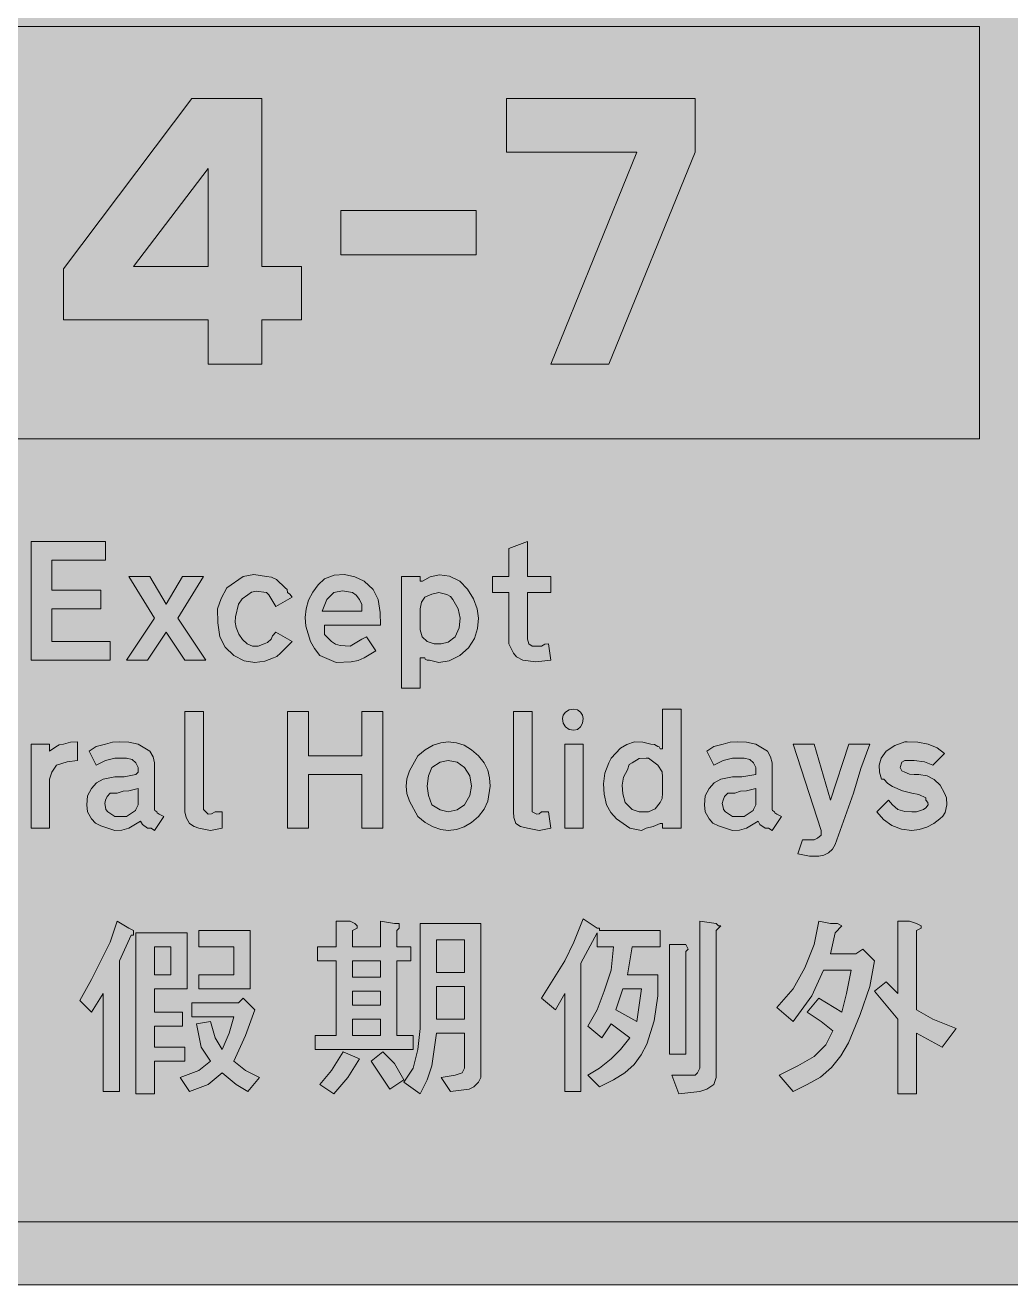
# Model space of a CAD drawing. Header units: metres. Extents: x 164 to 406, y 6 to 266.
# Drawn here: x 214.5 to 290.6, y 6.3 to 103.6 of the extents above; entities that cross this region are included whole.
import ezdxf

# ---------------------------------------------------------------- set-up
doc = ezdxf.new("R2010")
doc.units = ezdxf.units.M
for name, color, linetype, true_color in [('FILL_BLACK_000000', 7, 'Continuous', 0x000000), ('FILL_BLUE_0000FF', 7, 'Continuous', 0x0000ff), ('FILL_WHITE_FFFFFF', 7, 'Continuous', 0xffffff), ('STROKE_BLUE_0000FF', 7, 'Continuous', 0x0000ff), ('STROKE_WHITE_FFFFFF', 7, 'Continuous', 0xffffff)]:
    doc.layers.add(name, color=color, linetype=linetype, true_color=true_color)

msp = doc.modelspace()

# ---------------------------------------------------------------- hatches: boundary and pattern name
at = {"layer": 'FILL_BLACK_000000', "true_color": 0x000000}
h = msp.add_hatch(color=7, dxfattribs=at)
h.dxf.hatch_style = 1
h.paths.add_polyline_path([(235.8, 80.82), (232.74, 80.82), (232.74, 77.4), (228.6, 77.4), (228.6, 80.82), (217.44, 80.82), (217.44, 84.78), (227.34, 97.92), (232.74, 97.92), (232.74, 84.96), (235.8, 84.96), (235.8, 80.82)])
h.paths.add_polyline_path([(228.6, 84.96), (228.6, 92.52), (222.84, 84.96), (228.6, 84.96)], flags=16)
h = msp.add_hatch(color=7, dxfattribs=at)
h.dxf.hatch_style = 1
h.paths.add_polyline_path([(261.72, 93.78), (251.64, 93.78), (251.64, 97.92), (266.22, 97.92), (266.22, 93.78), (259.56, 77.4), (255.06, 77.4), (261.72, 93.78)])
h = msp.add_hatch(color=7, dxfattribs=at)
h.dxf.hatch_style = 1
h.paths.add_polyline_path([(249.3, 89.28), (249.3, 85.86), (238.86, 85.86), (238.86, 89.28), (249.3, 89.28)])
at = {"layer": 'FILL_BLUE_0000FF', "true_color": 0x0000ff}
h = msp.add_hatch(color=7, dxfattribs=at)
h.dxf.hatch_style = 1
h.paths.add_polyline_path([(396, 260.82), (396.94, 260.72), (397.85, 260.44), (398.68, 259.98), (399.42, 259.38), (400.1, 258.62), (400.55, 257.74), (400.79, 256.82), (400.86, 255.96), (400.86, 16.02), (400.82, 15.19), (400.5, 14.22), (400.1, 13.41), (399.42, 12.6), (397.8, 11.52), (396.9, 11.27), (396, 11.16), (173.52, 11.16), (172.58, 11.26), (171.68, 11.54), (170.84, 12), (170.1, 12.6), (169.43, 13.41), (169.02, 14.22), (168.71, 15.19), (168.66, 16.02), (168.66, 255.96), (168.76, 256.94), (169.04, 257.86), (169.49, 258.68), (170.08, 259.4), (170.8, 259.99), (171.62, 260.44), (172.54, 260.72), (173.52, 260.82), (396, 260.82)])
at = {"layer": 'FILL_WHITE_FFFFFF', "true_color": 0xffffff}
h = msp.add_hatch(color=7, dxfattribs=at)
h.dxf.hatch_style = 1
h.paths.add_polyline_path([(405.56, 14.29), (405.34, 13.36), (405, 12.42), (404.66, 11.61), (404.19, 10.8), (403.58, 9.99), (402.84, 9.18), (401.36, 7.97), (399.6, 7.02), (397.8, 6.53), (396.92, 6.36), (396, 6.3), (173.52, 6.3), (172.58, 6.36), (171.65, 6.53), (169.92, 7.02), (168.17, 7.97), (166.68, 9.18), (165.94, 9.91), (165.33, 10.73), (164.86, 11.58), (164.52, 12.42), (164.18, 13.36), (163.96, 14.29), (163.8, 16.02), (163.8, 255.96), (163.96, 257.69), (164.18, 258.62), (164.52, 259.56), (164.86, 260.4), (165.33, 261.25), (165.94, 262.07), (166.68, 262.8), (168.17, 264.02), (169.92, 264.96), (170.76, 265.3), (171.65, 265.52), (173.52, 265.68), (396, 265.68), (397.8, 265.52), (398.68, 265.3), (399.6, 264.96), (401.36, 264.02), (402.84, 262.8), (403.58, 262.07), (404.19, 261.25), (404.66, 260.4), (405, 259.56), (405.34, 258.62), (405.56, 257.69), (405.72, 255.96), (405.72, 16.02), (405.56, 14.29)])
h = msp.add_hatch(color=7, dxfattribs=at)
h.dxf.hatch_style = 1
h.paths.add_polyline_path([(288.18, 103.5), (288.18, 71.64), (180.72, 71.64), (180.72, 103.5), (288.18, 103.5)])
h = msp.add_hatch(color=7, dxfattribs=at)
h.dxf.hatch_style = 1
h.paths.add_polyline_path([(214.92, 63.72), (220.68, 63.72), (220.68, 62.28), (216.54, 62.28), (216.54, 59.94), (220.32, 59.94), (220.32, 58.5), (216.54, 58.5), (216.54, 55.98), (221.04, 55.98), (221.04, 54.54), (214.92, 54.54), (214.92, 63.72)])
h = msp.add_hatch(color=7, dxfattribs=at)
h.dxf.hatch_style = 1
h.paths.add_polyline_path([(253.37, 55.82), (253.62, 55.62), (254.34, 55.62), (254.61, 55.78), (254.88, 55.8), (255.06, 54.54), (253.91, 54.41), (252.9, 54.54), (252.41, 54.81), (252.18, 55.08), (251.82, 55.8), (251.82, 59.76), (250.56, 59.76), (250.56, 61.02), (251.82, 61.02), (251.82, 63.18), (253.26, 63.72), (253.26, 61.02), (255.06, 61.02), (255.06, 59.76), (253.26, 59.76), (253.26, 56.16), (253.37, 55.82)])
h = msp.add_hatch(color=7, dxfattribs=at)
h.dxf.hatch_style = 1
h.paths.add_polyline_path([(225.36, 56.7), (223.92, 54.54), (222.3, 54.54), (224.46, 57.78), (222.48, 61.02), (224.1, 61.02), (225.36, 58.86), (226.62, 61.02), (228.24, 61.02), (226.26, 57.78), (228.42, 54.54), (226.8, 54.54), (225.36, 56.7)])
h = msp.add_hatch(color=7, dxfattribs=at)
h.dxf.hatch_style = 1
h.paths.add_polyline_path([(232.47, 55.64), (232.92, 55.8), (233.19, 55.91), (233.46, 56.16), (233.57, 56.43), (233.82, 56.7), (235.08, 55.98), (234.72, 55.62), (234.18, 55.08), (233.91, 54.83), (233.64, 54.72), (232.99, 54.47), (232.2, 54.36), (231.39, 54.5), (230.58, 54.9), (229.91, 55.55), (229.5, 56.34), (229.34, 57.42), (229.32, 58.5), (229.61, 59.31), (230.04, 60.12), (231.3, 61.02), (232.13, 61.16), (233.1, 61.02), (233.5, 60.96), (233.89, 60.77), (234.54, 60.12), (234.7, 60.01), (234.72, 59.76), (234.9, 59.65), (235.08, 59.4), (233.82, 58.68), (233.28, 59.58), (233.1, 59.76), (232.31, 59.87), (231.96, 59.79), (231.66, 59.58), (231.23, 59.29), (230.94, 58.86), (230.72, 57.89), (230.69, 57.47), (230.76, 57.06), (230.96, 56.56), (231.26, 56.14), (231.62, 55.82), (232.02, 55.62), (232.47, 55.64)])
h = msp.add_hatch(color=7, dxfattribs=at)
h.dxf.hatch_style = 1
h.paths.add_polyline_path([(236.81, 55.44), (236.52, 55.98), (236.14, 57.17), (236.09, 57.83), (236.16, 58.5), (236.36, 59.17), (236.68, 59.81), (237.1, 60.37), (237.6, 60.84), (238.33, 61.12), (239.13, 61.16), (239.93, 60.99), (240.66, 60.66), (241.34, 60.01), (241.74, 59.22), (241.9, 58.23), (241.92, 57.24), (237.6, 57.24), (237.6, 57.06), (237.6, 56.88), (237.6, 56.52), (238.14, 55.98), (238.44, 55.77), (238.79, 55.67), (239.58, 55.62), (240.48, 56.16), (240.84, 56.34), (241.56, 55.26), (240.66, 54.72), (240.2, 54.51), (239.65, 54.41), (238.5, 54.36), (237.24, 54.9), (236.81, 55.44)])
h.paths.add_polyline_path([(240.46, 58.84), (240.3, 59.22), (240.03, 59.56), (239.76, 59.76), (238.97, 59.9), (238.32, 59.76), (237.78, 59.22), (237.42, 58.32), (240.48, 58.32), (240.46, 58.84)], flags=16)
h = msp.add_hatch(color=7, dxfattribs=at)
h.dxf.hatch_style = 1
h.paths.add_polyline_path([(247.24, 61.04), (248.04, 60.66), (248.64, 60.03), (249.1, 59.29), (249.38, 58.51), (249.48, 57.78), (249.41, 56.98), (249.17, 56.21), (248.72, 55.5), (248.04, 54.9), (247.23, 54.5), (246.42, 54.36), (245.7, 54.54), (245.52, 54.54), (245.36, 54.63), (245.34, 54.72), (245.16, 54.72), (244.98, 54.72), (244.98, 52.38), (243.54, 52.38), (243.54, 61.02), (244.98, 61.02), (244.98, 60.66), (245.09, 60.66), (245.16, 60.66), (245.76, 60.99), (246.47, 61.13), (247.24, 61.04)])
h.paths.add_polyline_path([(244.98, 58.5), (244.98, 56.88), (245.12, 56.36), (245.52, 55.98), (246.06, 55.82), (246.6, 55.8), (247.14, 55.94), (247.68, 56.34), (247.98, 57.04), (248.06, 57.78), (247.91, 58.52), (247.5, 59.22), (247.31, 59.46), (247.03, 59.63), (246.42, 59.76), (245.88, 59.65), (245.34, 59.4), (245.09, 59.02), (244.98, 58.5)], flags=16)
h = msp.add_hatch(color=7, dxfattribs=at)
h.dxf.hatch_style = 1
h.paths.add_polyline_path([(257.52, 49.67), (257.36, 49.39), (257.12, 49.2), (256.86, 49.14), (256.49, 49.2), (256.21, 49.39), (256.02, 49.67), (255.96, 50.04), (256.02, 50.3), (256.21, 50.54), (256.49, 50.7), (256.86, 50.76), (257.12, 50.7), (257.36, 50.54), (257.52, 50.3), (257.58, 50.04), (257.52, 49.67)])
h = msp.add_hatch(color=7, dxfattribs=at)
h.dxf.hatch_style = 1
h.paths.add_polyline_path([(262.08, 41.4), (261.18, 41.58), (260.15, 42.28), (259.71, 42.77), (259.38, 43.38), (259.18, 44.19), (259.13, 45), (259.25, 45.81), (259.56, 46.62), (259.74, 46.98), (260.44, 47.75), (260.93, 48.04), (261.54, 48.24), (262.17, 48.22), (262.8, 48.06), (263.07, 48.04), (263.34, 47.88), (263.43, 47.86), (263.52, 47.7), (263.63, 47.7), (263.7, 47.7), (263.7, 50.76), (265.14, 50.76), (265.14, 41.58), (263.7, 41.58), (263.7, 41.94), (263.59, 41.94), (263.52, 41.94), (262.98, 41.69), (262.44, 41.58), (262.08, 41.4)])
h.paths.add_polyline_path([(263.52, 43.56), (263.68, 43.85), (263.7, 44.28), (263.7, 45.54), (263.66, 45.92), (263.34, 46.44), (262.62, 46.98), (262.44, 46.98), (261.9, 46.94), (261.36, 46.62), (261.11, 46.49), (261, 46.08), (260.69, 45.51), (260.57, 44.89), (260.62, 44.23), (260.82, 43.56), (261.36, 43.02), (261.9, 42.84), (262.62, 42.84), (263.14, 43.07), (263.52, 43.56)], flags=16)
h = msp.add_hatch(color=7, dxfattribs=at)
h.dxf.hatch_style = 1
h.paths.add_polyline_path([(226.8, 50.58), (228.24, 50.58), (228.24, 43.02), (228.6, 42.66), (228.87, 42.68), (229.14, 42.84), (229.68, 42.84), (229.68, 41.58), (228.78, 41.4), (227.88, 41.58), (227.52, 41.69), (227.16, 41.94), (226.91, 42.39), (226.8, 42.84), (226.8, 50.58)])
h = msp.add_hatch(color=7, dxfattribs=at)
h.dxf.hatch_style = 1
h.paths.add_polyline_path([(240.48, 45.72), (236.34, 45.72), (236.34, 41.58), (234.72, 41.58), (234.72, 50.58), (236.34, 50.58), (236.34, 47.16), (240.48, 47.16), (240.48, 50.58), (242.1, 50.58), (242.1, 41.58), (240.48, 41.58), (240.48, 45.72)])
h = msp.add_hatch(color=7, dxfattribs=at)
h.dxf.hatch_style = 1
h.paths.add_polyline_path([(252.18, 50.58), (253.62, 50.58), (253.62, 42.84), (253.98, 42.66), (254.16, 42.68), (254.34, 42.84), (254.88, 42.84), (255.06, 41.58), (254.16, 41.4), (253.26, 41.58), (252.74, 41.69), (252.36, 41.94), (252.2, 42.39), (252.18, 42.84), (252.18, 50.58)])
h = msp.add_hatch(color=7, dxfattribs=at)
h.dxf.hatch_style = 1
h.paths.add_polyline_path([(216.83, 47.86), (217.09, 48), (217.44, 48.06), (217.98, 48.22), (218.52, 48.24), (218.52, 46.8), (217.71, 46.69), (216.9, 46.44), (216.54, 45.9), (216.36, 45.36), (216.36, 41.58), (214.92, 41.58), (214.92, 48.06), (216.36, 48.06), (216.36, 47.52), (216.83, 47.86)])
h = msp.add_hatch(color=7, dxfattribs=at)
h.dxf.hatch_style = 1
h.paths.add_polyline_path([(219.89, 41.96), (219.6, 42.3), (219.29, 42.84), (219.24, 43.38), (219.29, 44.08), (219.6, 44.64), (219.98, 45.07), (220.5, 45.36), (221.4, 45.54), (222.12, 45.54), (223.02, 45.72), (223.2, 45.9), (223.2, 46.26), (223.02, 46.62), (222.73, 46.87), (222.3, 46.98), (221.4, 46.98), (220.68, 46.8), (219.96, 46.44), (219.42, 47.52), (219.96, 47.88), (220.68, 48.06), (221.22, 48.22), (221.76, 48.24), (222.48, 48.22), (223.2, 48.06), (224.1, 47.52), (224.35, 47.07), (224.46, 46.62), (224.46, 45.18), (224.46, 43.02), (224.48, 42.93), (224.64, 42.84), (224.66, 42.75), (224.82, 42.66), (225.18, 42.48), (224.46, 41.4), (224.19, 41.56), (223.92, 41.58), (223.52, 41.85), (223.38, 42.12), (222.48, 41.58), (221.94, 41.42), (221.4, 41.4), (220.32, 41.76), (219.89, 41.96)])
h.paths.add_polyline_path([(222.84, 42.84), (223, 42.93), (223.02, 43.02), (223.2, 43.38), (223.2, 44.64), (222.48, 44.46), (222.03, 44.44), (221.58, 44.28), (221.04, 44.28), (220.79, 44.01), (220.68, 43.74), (220.61, 43.47), (220.68, 43.2), (220.7, 43.02), (220.86, 42.84), (221.4, 42.48), (222.3, 42.48), (222.84, 42.84)], flags=16)
h = msp.add_hatch(color=7, dxfattribs=at)
h.dxf.hatch_style = 1
h.paths.add_polyline_path([(244.15, 45.99), (244.8, 47.16), (245.37, 47.63), (245.97, 47.97), (246.57, 48.17), (247.14, 48.24), (247.78, 48.17), (248.38, 47.97), (248.94, 47.63), (249.48, 47.16), (249.92, 46.62), (250.2, 46.06), (250.34, 45.46), (250.38, 44.82), (250.2, 43.65), (249.92, 43.05), (249.48, 42.48), (248.94, 42.01), (248.38, 41.67), (247.78, 41.47), (247.14, 41.4), (246.57, 41.47), (245.97, 41.67), (245.37, 42.01), (244.8, 42.48), (244.15, 43.65), (243.96, 44.25), (243.9, 44.82), (243.96, 45.39), (244.15, 45.99)])
h.paths.add_polyline_path([(245.88, 46.26), (245.63, 45.61), (245.52, 44.82), (245.63, 44.1), (245.88, 43.38), (246.51, 42.98), (247.14, 42.84), (247.84, 42.98), (248.4, 43.38), (248.81, 44.1), (248.94, 44.82), (248.81, 45.61), (248.4, 46.26), (247.84, 46.67), (247.14, 46.8), (246.51, 46.67), (245.88, 46.26)], flags=16)
h = msp.add_hatch(color=7, dxfattribs=at)
h.dxf.hatch_style = 1
h.paths.add_polyline_path([(257.58, 48.06), (257.58, 41.58), (256.14, 41.58), (256.14, 48.06), (257.58, 48.06)])
h = msp.add_hatch(color=7, dxfattribs=at)
h.dxf.hatch_style = 1
h.paths.add_polyline_path([(267.59, 41.96), (267.3, 42.3), (266.99, 42.84), (266.94, 43.38), (266.99, 44.08), (267.3, 44.64), (267.68, 45.07), (268.2, 45.36), (269.1, 45.54), (269.82, 45.54), (270.9, 45.72), (270.9, 45.9), (270.9, 46.26), (270.72, 46.62), (270.43, 46.87), (270, 46.98), (269.1, 46.98), (268.38, 46.8), (267.66, 46.44), (267.12, 47.52), (267.66, 47.88), (268.38, 48.06), (268.92, 48.22), (269.46, 48.24), (270.18, 48.22), (270.9, 48.06), (271.8, 47.52), (272.05, 47.07), (272.16, 46.62), (272.16, 45.18), (272.16, 43.02), (272.18, 42.93), (272.34, 42.84), (272.36, 42.75), (272.52, 42.66), (272.88, 42.48), (272.16, 41.4), (271.89, 41.56), (271.62, 41.58), (271.22, 41.85), (271.08, 42.12), (270.18, 41.58), (269.64, 41.42), (269.1, 41.4), (268.02, 41.76), (267.59, 41.96)])
h.paths.add_polyline_path([(270.54, 42.84), (270.7, 42.93), (270.72, 43.02), (270.9, 43.38), (270.9, 44.64), (270.18, 44.46), (269.73, 44.44), (269.28, 44.28), (268.74, 44.28), (268.49, 44.01), (268.38, 43.74), (268.31, 43.47), (268.38, 43.2), (268.4, 43.02), (268.56, 42.84), (269.1, 42.48), (270, 42.48), (270.54, 42.84)], flags=16)
h = msp.add_hatch(color=7, dxfattribs=at)
h.dxf.hatch_style = 1
h.paths.add_polyline_path([(275.94, 41.4), (273.78, 48.06), (275.4, 48.06), (276.66, 43.74), (278.1, 48.06), (279.72, 48.06), (279.02, 46.17), (278.46, 44.28), (277.02, 40.32), (276.82, 39.95), (276.53, 39.67), (276.16, 39.48), (275.76, 39.42), (275.04, 39.42), (274.14, 39.6), (274.5, 40.68), (275.4, 40.68), (275.67, 40.79), (275.94, 41.04), (275.94, 41.4)])
h = msp.add_hatch(color=7, dxfattribs=at)
h.dxf.hatch_style = 1
h.paths.add_polyline_path([(282.78, 45.74), (283.14, 45.72), (283.5, 45.72), (284.14, 45.62), (284.69, 45.34), (285.15, 44.88), (285.48, 44.28), (285.64, 43.9), (285.66, 43.38), (285.53, 42.77), (285.36, 42.49), (285.12, 42.3), (284.66, 41.93), (284.11, 41.65), (283.53, 41.46), (282.96, 41.4), (282.16, 41.5), (281.41, 41.78), (280.76, 42.24), (280.26, 42.84), (281.16, 43.74), (281.45, 43.38), (281.88, 43.02), (282.42, 42.86), (282.96, 42.84), (283.32, 42.84), (283.86, 43.02), (284.04, 43.13), (284.22, 43.38), (284.2, 43.56), (284.04, 43.74), (284.04, 43.92), (283.5, 44.17), (282.96, 44.28), (282.24, 44.46), (281.45, 44.78), (281.1, 45.02), (280.8, 45.36), (280.62, 45.36), (280.46, 45.9), (280.44, 46.44), (280.58, 46.98), (280.98, 47.52), (281.63, 47.95), (282.42, 48.24), (282.6, 48.24), (283.41, 48.22), (284.22, 48.06), (284.92, 47.77), (285.48, 47.34), (284.58, 46.44), (283.93, 46.69), (283.14, 46.8), (282.42, 46.8), (282.17, 46.67), (282.06, 46.26), (282.17, 46.01), (282.42, 45.9), (282.78, 45.74)])
h = msp.add_hatch(color=7, dxfattribs=at)
h.dxf.hatch_style = 1
h.paths.add_polyline_path([(222.84, 33.66), (222.84, 33.3), (222.66, 33.3), (221.76, 31.32), (221.76, 21.24), (220.5, 21.24), (220.5, 28.8), (219.6, 27.36), (218.7, 28.26), (219.6, 29.88), (221.04, 32.76), (221.58, 34.38), (222.48, 33.84), (222.84, 33.66)])
h = msp.add_hatch(color=7, dxfattribs=at)
h.dxf.hatch_style = 1
h.paths.add_polyline_path([(239.94, 34.2), (240.12, 34.02), (240.12, 33.84), (239.76, 33.66), (239.76, 32.4), (241.92, 32.4), (241.92, 34.38), (243, 34.2), (243.36, 34.2), (243.36, 33.84), (243.18, 33.66), (243.18, 32.4), (244.26, 32.4), (244.26, 31.32), (243.18, 31.32), (243.18, 25.56), (244.44, 25.56), (244.44, 24.48), (236.88, 24.48), (236.88, 25.56), (238.5, 25.56), (238.5, 31.32), (237.06, 31.32), (237.06, 32.4), (238.5, 32.4), (238.5, 34.38), (239.58, 34.38), (239.94, 34.2)])
h.paths.add_polyline_path([(239.76, 27.9), (241.92, 27.9), (241.92, 28.98), (239.76, 28.98), (239.76, 27.9)], flags=16)
h.paths.add_polyline_path([(239.76, 26.82), (239.76, 25.56), (241.92, 25.56), (241.92, 26.82), (239.76, 26.82)], flags=16)
h.paths.add_polyline_path([(241.92, 31.32), (239.76, 31.32), (239.76, 30.06), (241.92, 30.06), (241.92, 31.32)], flags=16)
h = msp.add_hatch(color=7, dxfattribs=at)
h.dxf.hatch_style = 1
h.paths.add_polyline_path([(249.48, 21.96), (249.12, 21.6), (248.76, 21.42), (247.32, 21.24), (246.6, 22.32), (247.68, 22.5), (248.22, 22.68), (248.4, 23.04), (248.4, 25.74), (246.24, 25.74), (245.88, 23.22), (245.52, 22.14), (244.98, 21.06), (243.72, 21.96), (244.44, 23.04), (244.8, 24.48), (244.98, 26.1), (244.98, 34.2), (249.66, 34.2), (249.66, 22.32), (249.48, 21.96)])
h.paths.add_polyline_path([(246.24, 29.34), (246.24, 26.82), (248.4, 26.82), (248.4, 29.34), (246.24, 29.34)], flags=16)
h.paths.add_polyline_path([(248.4, 32.94), (246.24, 32.94), (246.24, 30.42), (248.4, 30.42), (248.4, 32.94)], flags=16)
h = msp.add_hatch(color=7, dxfattribs=at)
h.dxf.hatch_style = 1
h.paths.add_polyline_path([(256.86, 32.76), (257.58, 34.56), (258.66, 33.84), (258.84, 33.84), (258.84, 33.66), (263.52, 33.66), (263.52, 32.4), (261.36, 32.4), (261, 30.24), (263.34, 30.24), (263.34, 28.62), (263.05, 26.7), (262.49, 24.88), (262.05, 24.05), (261.5, 23.31), (260.79, 22.66), (259.92, 22.14), (258.84, 21.6), (257.94, 22.5), (258.84, 23.04), (259.74, 23.76), (260.46, 24.48), (261.18, 25.38), (259.74, 26.46), (259.02, 25.38), (257.94, 26.28), (258.66, 27.54), (259.2, 28.98), (259.74, 30.6), (259.92, 32.4), (258.66, 32.4), (258.66, 33.48), (257.4, 31.14), (257.4, 21.24), (256.14, 21.24), (256.14, 28.8), (255.42, 27.54), (254.34, 28.44), (256.14, 31.32), (256.86, 32.76)])
h.paths.add_polyline_path([(261.72, 26.64), (262.08, 29.16), (260.64, 29.16), (260.1, 27.54), (261.72, 26.64)], flags=16)
h = msp.add_hatch(color=7, dxfattribs=at)
h.dxf.hatch_style = 1
h.paths.add_polyline_path([(267.84, 34.2), (268.02, 34.02), (268.2, 34.02), (268.02, 33.84), (267.84, 33.66), (267.84, 22.32), (267.66, 21.78), (267.12, 21.42), (266.58, 21.24), (264.96, 21.06), (264.42, 22.5), (266.22, 22.5), (266.4, 22.68), (266.58, 23.04), (266.58, 34.38), (267.84, 34.2)])
h = msp.add_hatch(color=7, dxfattribs=at)
h.dxf.hatch_style = 1
h.paths.add_polyline_path([(277.2, 34.2), (277.56, 34.02), (277.02, 33.48), (276.66, 31.86), (278.64, 31.86), (279.18, 32.22), (280.08, 31.32), (279.72, 29.34), (278.96, 27.17), (278.05, 24.99), (277.47, 23.98), (276.76, 23.09), (275.9, 22.34), (274.86, 21.78), (273.78, 21.24), (272.7, 22.5), (274.14, 23.22), (275.4, 23.94), (276.3, 24.84), (276.84, 25.92), (275.94, 26.64), (274.86, 27.36), (275.76, 28.44), (277.56, 27.36), (277.92, 28.8), (278.28, 30.6), (276.12, 30.6), (275.22, 28.62), (273.78, 26.64), (272.52, 27.72), (273.78, 29.16), (274.68, 30.78), (275.4, 32.58), (275.76, 34.38), (276.66, 34.2), (277.2, 34.2)])
h = msp.add_hatch(color=7, dxfattribs=at)
h.dxf.hatch_style = 1
h.paths.add_polyline_path([(283.32, 34.2), (283.68, 34.02), (283.68, 33.84), (283.32, 33.66), (283.32, 27.54), (284.58, 26.82), (286.38, 26.1), (285.3, 24.66), (283.32, 25.74), (283.32, 21.06), (281.88, 21.06), (281.88, 26.82), (280.08, 28.98), (280.98, 29.7), (281.88, 28.8), (281.88, 34.38), (282.78, 34.38), (283.32, 34.2)])
h = msp.add_hatch(color=7, dxfattribs=at)
h.dxf.hatch_style = 1
h.paths.add_polyline_path([(226.98, 29.16), (224.46, 29.16), (224.46, 27.36), (226.62, 27.36), (226.62, 26.28), (224.46, 26.28), (224.46, 24.66), (226.8, 24.66), (226.8, 23.58), (224.46, 23.58), (224.46, 21.06), (223.02, 21.06), (223.02, 33.48), (226.98, 33.48), (226.98, 29.16)])
h.paths.add_polyline_path([(225.72, 32.4), (224.46, 32.4), (224.46, 30.24), (225.72, 30.24), (225.72, 32.4)], flags=16)
h = msp.add_hatch(color=7, dxfattribs=at)
h.dxf.hatch_style = 1
h.paths.add_polyline_path([(231.84, 33.66), (231.84, 29.16), (227.88, 29.16), (227.88, 30.24), (230.58, 30.24), (230.58, 32.4), (227.88, 32.4), (227.88, 33.66), (231.84, 33.66)])
h = msp.add_hatch(color=7, dxfattribs=at)
h.dxf.hatch_style = 1
h.paths.add_polyline_path([(265.5, 32.58), (265.68, 32.22), (265.5, 32.04), (265.5, 24.12), (264.24, 24.12), (264.24, 32.58), (265.5, 32.58)])
h = msp.add_hatch(color=7, dxfattribs=at)
h.dxf.hatch_style = 1
h.paths.add_polyline_path([(230.94, 28.08), (231.3, 28.44), (232.2, 27.54), (231.48, 25.56), (230.58, 23.58), (231.48, 22.86), (232.56, 22.32), (231.66, 21.24), (230.76, 21.78), (229.68, 22.68), (228.6, 21.78), (227.16, 21.24), (226.44, 22.32), (227.88, 22.86), (228.78, 23.58), (228.06, 24.66), (227.7, 26.46), (228.78, 26.64), (229.14, 25.38), (229.68, 24.48), (230.22, 25.74), (230.58, 27), (227.34, 27), (227.34, 28.08), (230.94, 28.08)])
h = msp.add_hatch(color=7, dxfattribs=at)
h.dxf.hatch_style = 1
h.paths.add_polyline_path([(238.14, 22.86), (239.04, 24.3), (240.3, 23.76), (239.4, 22.32), (238.32, 21.06), (237.24, 21.78), (238.14, 22.86)])
h = msp.add_hatch(color=7, dxfattribs=at)
h.dxf.hatch_style = 1
h.paths.add_polyline_path([(243, 23.4), (243.72, 22.14), (242.64, 21.42), (241.2, 23.58), (242.1, 24.3), (243, 23.4)])

# ---------------------------------------------------------------- linework, layer by layer
at = {"layer": 'FILL_BLACK_000000', "lineweight": 0, "true_color": 0x000000}
for points in [[(235.8, 80.82), (232.74, 80.82), (232.74, 77.4), (228.6, 77.4), (228.6, 80.82), (217.44, 80.82), (217.44, 84.78), (227.34, 97.92), (232.74, 97.92), (232.74, 84.96), (235.8, 84.96)], [(261.72, 93.78), (251.64, 93.78), (251.64, 97.92), (266.22, 97.92), (266.22, 93.78), (259.56, 77.4), (255.06, 77.4)], [(228.6, 84.96), (228.6, 92.52), (222.84, 84.96)], [(249.3, 89.28), (249.3, 85.86), (238.86, 85.86), (238.86, 89.28)]]:
    msp.add_lwpolyline(points, close=True, dxfattribs=at)
at = {"layer": 'FILL_BLUE_0000FF', "lineweight": 0, "true_color": 0x0000ff}
msp.add_lwpolyline([(400.86, 255.96), (400.86, 16.02), (400.82, 15.19), (400.5, 14.22), (400.1, 13.41), (399.42, 12.6), (397.8, 11.52), (396.9, 11.27), (396, 11.16), (173.52, 11.16), (172.58, 11.26), (171.68, 11.54), (170.84, 12), (170.1, 12.6), (169.43, 13.41), (169.02, 14.22), (168.71, 15.19), (168.66, 16.02), (168.66, 255.96)], dxfattribs=at)
at = {"layer": 'FILL_WHITE_FFFFFF', "lineweight": 0, "true_color": 0xffffff}
msp.add_lwpolyline([(396, 6.3), (173.52, 6.3), (172.58, 6.36), (171.65, 6.53), (169.92, 7.02), (168.17, 7.97), (166.68, 9.18), (165.94, 9.91), (165.33, 10.73), (164.86, 11.58), (164.52, 12.42), (164.18, 13.36), (163.96, 14.29), (163.8, 16.02), (163.8, 255.96)], dxfattribs=at)
at = {"layer": 'FILL_WHITE_FFFFFF', "lineweight": 0, "true_color": 0x0000ff}
msp.add_lwpolyline([(288.18, 103.5), (288.18, 71.64), (180.72, 71.64), (180.72, 103.5)], close=True, dxfattribs=at)
at = {"layer": 'FILL_WHITE_FFFFFF', "lineweight": 0, "true_color": 0xffffff}
for points in [[(214.92, 63.72), (220.68, 63.72), (220.68, 62.28), (216.54, 62.28), (216.54, 59.94), (220.32, 59.94), (220.32, 58.5), (216.54, 58.5), (216.54, 55.98), (221.04, 55.98), (221.04, 54.54), (214.92, 54.54)], [(253.37, 55.82), (253.62, 55.62), (254.34, 55.62), (254.61, 55.78), (254.88, 55.8), (255.06, 54.54), (253.91, 54.41), (252.9, 54.54), (252.41, 54.81), (252.18, 55.08), (251.82, 55.8), (251.82, 59.76), (250.56, 59.76), (250.56, 61.02), (251.82, 61.02), (251.82, 63.18), (253.26, 63.72), (253.26, 61.02), (255.06, 61.02), (255.06, 59.76), (253.26, 59.76), (253.26, 56.16)], [(225.36, 56.7), (223.92, 54.54), (222.3, 54.54), (224.46, 57.78), (222.48, 61.02), (224.1, 61.02), (225.36, 58.86), (226.62, 61.02), (228.24, 61.02), (226.26, 57.78), (228.42, 54.54), (226.8, 54.54)], [(232.47, 55.64), (232.92, 55.8), (233.19, 55.91), (233.46, 56.16), (233.57, 56.43), (233.82, 56.7), (235.08, 55.98), (234.72, 55.62), (234.18, 55.08), (233.91, 54.83), (233.64, 54.72), (232.99, 54.47), (232.2, 54.36), (231.39, 54.5), (230.58, 54.9), (229.91, 55.55), (229.5, 56.34), (229.34, 57.42), (229.32, 58.5), (229.61, 59.31), (230.04, 60.12), (231.3, 61.02), (232.13, 61.16), (233.1, 61.02), (233.5, 60.96), (233.89, 60.77), (234.54, 60.12), (234.7, 60.01), (234.72, 59.76), (234.9, 59.65), (235.08, 59.4), (233.82, 58.68), (233.28, 59.58), (233.1, 59.76), (232.31, 59.87), (231.96, 59.79), (231.66, 59.58), (231.23, 59.29), (230.94, 58.86), (230.72, 57.89), (230.69, 57.47), (230.76, 57.06), (230.96, 56.56), (231.26, 56.14), (231.62, 55.82), (232.02, 55.62)], [(236.81, 55.44), (236.52, 55.98), (236.14, 57.17), (236.09, 57.83), (236.16, 58.5), (236.36, 59.17), (236.68, 59.81), (237.1, 60.37), (237.6, 60.84), (238.33, 61.12), (239.13, 61.16), (239.93, 60.99), (240.66, 60.66), (241.34, 60.01), (241.74, 59.22), (241.9, 58.23), (241.92, 57.24), (237.6, 57.24), (237.6, 57.06), (237.6, 56.88), (237.6, 56.52), (238.14, 55.98), (238.44, 55.77), (238.79, 55.67), (239.58, 55.62), (240.48, 56.16), (240.84, 56.34), (241.56, 55.26), (240.66, 54.72), (240.2, 54.51), (239.65, 54.41), (238.5, 54.36), (237.24, 54.9)], [(247.24, 61.04), (248.04, 60.66), (248.64, 60.03), (249.1, 59.29), (249.38, 58.51), (249.48, 57.78), (249.41, 56.98), (249.17, 56.21), (248.72, 55.5), (248.04, 54.9), (247.23, 54.5), (246.42, 54.36), (245.7, 54.54), (245.52, 54.54), (245.36, 54.63), (245.34, 54.72), (245.16, 54.72), (244.98, 54.72), (244.98, 52.38), (243.54, 52.38), (243.54, 61.02), (244.98, 61.02), (244.98, 60.66), (245.09, 60.66), (245.16, 60.66), (245.76, 60.99), (246.47, 61.13)], [(240.46, 58.84), (240.3, 59.22), (240.03, 59.56), (239.76, 59.76), (238.97, 59.9), (238.32, 59.76), (237.78, 59.22), (237.42, 58.32), (240.48, 58.32)], [(244.98, 58.5), (244.98, 56.88), (245.12, 56.36), (245.52, 55.98), (246.06, 55.82), (246.6, 55.8), (247.14, 55.94), (247.68, 56.34), (247.98, 57.04), (248.06, 57.78), (247.91, 58.52), (247.5, 59.22), (247.31, 59.46), (247.03, 59.63), (246.42, 59.76), (245.88, 59.65), (245.34, 59.4), (245.09, 59.02)], [(257.52, 49.67), (257.36, 49.39), (257.12, 49.2), (256.86, 49.14), (256.49, 49.2), (256.21, 49.39), (256.02, 49.67), (255.96, 50.04), (256.02, 50.3), (256.21, 50.54), (256.49, 50.7), (256.86, 50.76), (257.12, 50.7), (257.36, 50.54), (257.52, 50.3), (257.58, 50.04)], [(262.08, 41.4), (261.18, 41.58), (260.15, 42.28), (259.71, 42.77), (259.38, 43.38), (259.18, 44.19), (259.13, 45), (259.25, 45.81), (259.56, 46.62), (259.74, 46.98), (260.44, 47.75), (260.93, 48.04), (261.54, 48.24), (262.17, 48.22), (262.8, 48.06), (263.07, 48.04), (263.34, 47.88), (263.43, 47.86), (263.52, 47.7), (263.63, 47.7), (263.7, 47.7), (263.7, 50.76), (265.14, 50.76), (265.14, 41.58), (263.7, 41.58), (263.7, 41.94), (263.59, 41.94), (263.52, 41.94), (262.98, 41.69), (262.44, 41.58)], [(226.8, 50.58), (228.24, 50.58), (228.24, 43.02), (228.6, 42.66), (228.87, 42.68), (229.14, 42.84), (229.68, 42.84), (229.68, 41.58), (228.78, 41.4), (227.88, 41.58), (227.52, 41.69), (227.16, 41.94), (226.91, 42.39), (226.8, 42.84)], [(240.48, 45.72), (236.34, 45.72), (236.34, 41.58), (234.72, 41.58), (234.72, 50.58), (236.34, 50.58), (236.34, 47.16), (240.48, 47.16), (240.48, 50.58), (242.1, 50.58), (242.1, 41.58), (240.48, 41.58)], [(252.18, 50.58), (253.62, 50.58), (253.62, 42.84), (253.98, 42.66), (254.16, 42.68), (254.34, 42.84), (254.88, 42.84), (255.06, 41.58), (254.16, 41.4), (253.26, 41.58), (252.74, 41.69), (252.36, 41.94), (252.2, 42.39), (252.18, 42.84)], [(216.83, 47.86), (217.09, 48), (217.44, 48.06), (217.98, 48.22), (218.52, 48.24), (218.52, 46.8), (217.71, 46.69), (216.9, 46.44), (216.54, 45.9), (216.36, 45.36), (216.36, 41.58), (214.92, 41.58), (214.92, 48.06), (216.36, 48.06), (216.36, 47.52)], [(219.89, 41.96), (219.6, 42.3), (219.29, 42.84), (219.24, 43.38), (219.29, 44.08), (219.6, 44.64), (219.98, 45.07), (220.5, 45.36), (221.4, 45.54), (222.12, 45.54), (223.02, 45.72), (223.2, 45.9), (223.2, 46.26), (223.02, 46.62), (222.73, 46.87), (222.3, 46.98), (221.4, 46.98), (220.68, 46.8), (219.96, 46.44), (219.42, 47.52), (219.96, 47.88), (220.68, 48.06), (221.22, 48.22), (221.76, 48.24), (222.48, 48.22), (223.2, 48.06), (224.1, 47.52), (224.35, 47.07), (224.46, 46.62), (224.46, 45.18), (224.46, 43.02), (224.48, 42.93), (224.64, 42.84), (224.66, 42.75), (224.82, 42.66), (225.18, 42.48), (224.46, 41.4), (224.19, 41.56), (223.92, 41.58), (223.52, 41.85), (223.38, 42.12), (222.48, 41.58), (221.94, 41.42), (221.4, 41.4), (220.32, 41.76)], [(244.15, 45.99), (244.8, 47.16), (245.37, 47.63), (245.97, 47.97), (246.57, 48.17), (247.14, 48.24), (247.78, 48.17), (248.38, 47.97), (248.94, 47.63), (249.48, 47.16), (249.92, 46.62), (250.2, 46.06), (250.34, 45.46), (250.38, 44.82), (250.2, 43.65), (249.92, 43.05), (249.48, 42.48), (248.94, 42.01), (248.38, 41.67), (247.78, 41.47), (247.14, 41.4), (246.57, 41.47), (245.97, 41.67), (245.37, 42.01), (244.8, 42.48), (244.15, 43.65), (243.96, 44.25), (243.9, 44.82), (243.96, 45.39)], [(257.58, 48.06), (257.58, 41.58), (256.14, 41.58), (256.14, 48.06)], [(267.59, 41.96), (267.3, 42.3), (266.99, 42.84), (266.94, 43.38), (266.99, 44.08), (267.3, 44.64), (267.68, 45.07), (268.2, 45.36), (269.1, 45.54), (269.82, 45.54), (270.9, 45.72), (270.9, 45.9), (270.9, 46.26), (270.72, 46.62), (270.43, 46.87), (270, 46.98), (269.1, 46.98), (268.38, 46.8), (267.66, 46.44), (267.12, 47.52), (267.66, 47.88), (268.38, 48.06), (268.92, 48.22), (269.46, 48.24), (270.18, 48.22), (270.9, 48.06), (271.8, 47.52), (272.05, 47.07), (272.16, 46.62), (272.16, 45.18), (272.16, 43.02), (272.18, 42.93), (272.34, 42.84), (272.36, 42.75), (272.52, 42.66), (272.88, 42.48), (272.16, 41.4), (271.89, 41.56), (271.62, 41.58), (271.22, 41.85), (271.08, 42.12), (270.18, 41.58), (269.64, 41.42), (269.1, 41.4), (268.02, 41.76)], [(275.94, 41.4), (273.78, 48.06), (275.4, 48.06), (276.66, 43.74), (278.1, 48.06), (279.72, 48.06), (279.02, 46.17), (278.46, 44.28), (277.02, 40.32), (276.82, 39.95), (276.53, 39.67), (276.16, 39.48), (275.76, 39.42), (275.04, 39.42), (274.14, 39.6), (274.5, 40.68), (275.4, 40.68), (275.67, 40.79), (275.94, 41.04)], [(282.78, 45.74), (283.14, 45.72), (283.5, 45.72), (284.14, 45.62), (284.69, 45.34), (285.15, 44.88), (285.48, 44.28), (285.64, 43.9), (285.66, 43.38), (285.53, 42.77), (285.36, 42.49), (285.12, 42.3), (284.66, 41.93), (284.11, 41.65), (283.53, 41.46), (282.96, 41.4), (282.16, 41.5), (281.41, 41.78), (280.76, 42.24), (280.26, 42.84), (281.16, 43.74), (281.45, 43.38), (281.88, 43.02), (282.42, 42.86), (282.96, 42.84), (283.32, 42.84), (283.86, 43.02), (284.04, 43.13), (284.22, 43.38), (284.2, 43.56), (284.04, 43.74), (284.04, 43.92), (283.5, 44.17), (282.96, 44.28), (282.24, 44.46), (281.45, 44.78), (281.1, 45.02), (280.8, 45.36), (280.62, 45.36), (280.46, 45.9), (280.44, 46.44), (280.58, 46.98), (280.98, 47.52), (281.63, 47.95), (282.42, 48.24), (282.6, 48.24), (283.41, 48.22), (284.22, 48.06), (284.92, 47.77), (285.48, 47.34), (284.58, 46.44), (283.93, 46.69), (283.14, 46.8), (282.42, 46.8), (282.17, 46.67), (282.06, 46.26), (282.17, 46.01), (282.42, 45.9)], [(245.88, 46.26), (245.63, 45.61), (245.52, 44.82), (245.63, 44.1), (245.88, 43.38), (246.51, 42.98), (247.14, 42.84), (247.84, 42.98), (248.4, 43.38), (248.81, 44.1), (248.94, 44.82), (248.81, 45.61), (248.4, 46.26), (247.84, 46.67), (247.14, 46.8), (246.51, 46.67)], [(263.52, 43.56), (263.68, 43.85), (263.7, 44.28), (263.7, 45.54), (263.66, 45.92), (263.34, 46.44), (262.62, 46.98), (262.44, 46.98), (261.9, 46.94), (261.36, 46.62), (261.11, 46.49), (261, 46.08), (260.69, 45.51), (260.57, 44.89), (260.62, 44.23), (260.82, 43.56), (261.36, 43.02), (261.9, 42.84), (262.62, 42.84), (263.14, 43.07)], [(222.84, 42.84), (223, 42.93), (223.02, 43.02), (223.2, 43.38), (223.2, 44.64), (222.48, 44.46), (222.03, 44.44), (221.58, 44.28), (221.04, 44.28), (220.79, 44.01), (220.68, 43.74), (220.61, 43.47), (220.68, 43.2), (220.7, 43.02), (220.86, 42.84), (221.4, 42.48), (222.3, 42.48)], [(270.54, 42.84), (270.7, 42.93), (270.72, 43.02), (270.9, 43.38), (270.9, 44.64), (270.18, 44.46), (269.73, 44.44), (269.28, 44.28), (268.74, 44.28), (268.49, 44.01), (268.38, 43.74), (268.31, 43.47), (268.38, 43.2), (268.4, 43.02), (268.56, 42.84), (269.1, 42.48), (270, 42.48)], [(222.84, 33.66), (222.84, 33.3), (222.66, 33.3), (221.76, 31.32), (221.76, 21.24), (220.5, 21.24), (220.5, 28.8), (219.6, 27.36), (218.7, 28.26), (219.6, 29.88), (221.04, 32.76), (221.58, 34.38), (222.48, 33.84)], [(239.94, 34.2), (240.12, 34.02), (240.12, 33.84), (239.76, 33.66), (239.76, 32.4), (241.92, 32.4), (241.92, 34.38), (243, 34.2), (243.36, 34.2), (243.36, 33.84), (243.18, 33.66), (243.18, 32.4), (244.26, 32.4), (244.26, 31.32), (243.18, 31.32), (243.18, 25.56), (244.44, 25.56), (244.44, 24.48), (236.88, 24.48), (236.88, 25.56), (238.5, 25.56), (238.5, 31.32), (237.06, 31.32), (237.06, 32.4), (238.5, 32.4), (238.5, 34.38), (239.58, 34.38)], [(249.48, 21.96), (249.12, 21.6), (248.76, 21.42), (247.32, 21.24), (246.6, 22.32), (247.68, 22.5), (248.22, 22.68), (248.4, 23.04), (248.4, 25.74), (246.24, 25.74), (245.88, 23.22), (245.52, 22.14), (244.98, 21.06), (243.72, 21.96), (244.44, 23.04), (244.8, 24.48), (244.98, 26.1), (244.98, 34.2), (249.66, 34.2), (249.66, 22.32)], [(256.86, 32.76), (257.58, 34.56), (258.66, 33.84), (258.84, 33.84), (258.84, 33.66), (263.52, 33.66), (263.52, 32.4), (261.36, 32.4), (261, 30.24), (263.34, 30.24), (263.34, 28.62), (263.05, 26.7), (262.49, 24.88), (262.05, 24.05), (261.5, 23.31), (260.79, 22.66), (259.92, 22.14), (258.84, 21.6), (257.94, 22.5), (258.84, 23.04), (259.74, 23.76), (260.46, 24.48), (261.18, 25.38), (259.74, 26.46), (259.02, 25.38), (257.94, 26.28), (258.66, 27.54), (259.2, 28.98), (259.74, 30.6), (259.92, 32.4), (258.66, 32.4), (258.66, 33.48), (257.4, 31.14), (257.4, 21.24), (256.14, 21.24), (256.14, 28.8), (255.42, 27.54), (254.34, 28.44), (256.14, 31.32)], [(267.84, 34.2), (268.02, 34.02), (268.2, 34.02), (268.02, 33.84), (267.84, 33.66), (267.84, 22.32), (267.66, 21.78), (267.12, 21.42), (266.58, 21.24), (264.96, 21.06), (264.42, 22.5), (266.22, 22.5), (266.4, 22.68), (266.58, 23.04), (266.58, 34.38)], [(277.2, 34.2), (277.56, 34.02), (277.02, 33.48), (276.66, 31.86), (278.64, 31.86), (279.18, 32.22), (280.08, 31.32), (279.72, 29.34), (278.96, 27.17), (278.05, 24.99), (277.47, 23.98), (276.76, 23.09), (275.9, 22.34), (274.86, 21.78), (273.78, 21.24), (272.7, 22.5), (274.14, 23.22), (275.4, 23.94), (276.3, 24.84), (276.84, 25.92), (275.94, 26.64), (274.86, 27.36), (275.76, 28.44), (277.56, 27.36), (277.92, 28.8), (278.28, 30.6), (276.12, 30.6), (275.22, 28.62), (273.78, 26.64), (272.52, 27.72), (273.78, 29.16), (274.68, 30.78), (275.4, 32.58), (275.76, 34.38), (276.66, 34.2)], [(283.32, 34.2), (283.68, 34.02), (283.68, 33.84), (283.32, 33.66), (283.32, 27.54), (284.58, 26.82), (286.38, 26.1), (285.3, 24.66), (283.32, 25.74), (283.32, 21.06), (281.88, 21.06), (281.88, 26.82), (280.08, 28.98), (280.98, 29.7), (281.88, 28.8), (281.88, 34.38), (282.78, 34.38)], [(226.98, 29.16), (224.46, 29.16), (224.46, 27.36), (226.62, 27.36), (226.62, 26.28), (224.46, 26.28), (224.46, 24.66), (226.8, 24.66), (226.8, 23.58), (224.46, 23.58), (224.46, 21.06), (223.02, 21.06), (223.02, 33.48), (226.98, 33.48)], [(231.84, 33.66), (231.84, 29.16), (227.88, 29.16), (227.88, 30.24), (230.58, 30.24), (230.58, 32.4), (227.88, 32.4), (227.88, 33.66)], [(225.72, 32.4), (224.46, 32.4), (224.46, 30.24), (225.72, 30.24)], [(248.4, 32.94), (246.24, 32.94), (246.24, 30.42), (248.4, 30.42)], [(265.5, 32.58), (265.68, 32.22), (265.5, 32.04), (265.5, 24.12), (264.24, 24.12), (264.24, 32.58)], [(241.92, 31.32), (239.76, 31.32), (239.76, 30.06), (241.92, 30.06)], [(246.24, 29.34), (246.24, 26.82), (248.4, 26.82), (248.4, 29.34)], [(230.94, 28.08), (231.3, 28.44), (232.2, 27.54), (231.48, 25.56), (230.58, 23.58), (231.48, 22.86), (232.56, 22.32), (231.66, 21.24), (230.76, 21.78), (229.68, 22.68), (228.6, 21.78), (227.16, 21.24), (226.44, 22.32), (227.88, 22.86), (228.78, 23.58), (228.06, 24.66), (227.7, 26.46), (228.78, 26.64), (229.14, 25.38), (229.68, 24.48), (230.22, 25.74), (230.58, 27), (227.34, 27), (227.34, 28.08)], [(239.76, 27.9), (241.92, 27.9), (241.92, 28.98), (239.76, 28.98)], [(261.72, 26.64), (262.08, 29.16), (260.64, 29.16), (260.1, 27.54)], [(239.76, 26.82), (239.76, 25.56), (241.92, 25.56), (241.92, 26.82)], [(238.14, 22.86), (239.04, 24.3), (240.3, 23.76), (239.4, 22.32), (238.32, 21.06), (237.24, 21.78)], [(243, 23.4), (243.72, 22.14), (242.64, 21.42), (241.2, 23.58), (242.1, 24.3)]]:
    msp.add_lwpolyline(points, close=True, dxfattribs=at)
at = {"layer": 'STROKE_BLUE_0000FF', "lineweight": 0, "true_color": 0x0000ff}
msp.add_lwpolyline([(173.52, 6.3), (396, 6.3)], dxfattribs=at)
at = {"layer": 'STROKE_WHITE_FFFFFF', "lineweight": 0, "true_color": 0xffffff}
for points in [[(244.98, 61.02), (244.98, 60.84)], [(242.1, 41.58), (240.48, 41.58), (242.1, 41.58)]]:
    msp.add_lwpolyline(points, dxfattribs=at)

doc.saveas('drawing.dxf')
